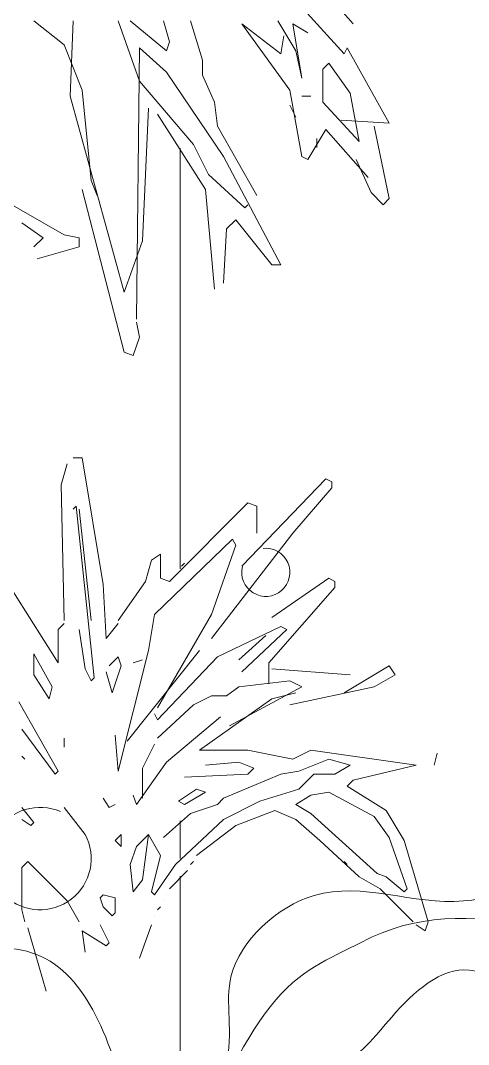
# Model space of a CAD drawing. Header units: metres. Extents: x -2 to 3328848, y -2 to 2725060.
# Drawn here: x 1663897.08 to 1663899.73, y 1363113.64 to 1363119.68 of the extents above; entities that cross this region are included whole.
import ezdxf

# ---------------------------------------------------------------- set-up
doc = ezdxf.new("R2010")
doc.units = ezdxf.units.M
doc.layers.get('0').update_dxf_attribs({"color": 253, "lineweight": 0})
doc.layers.add('8', color=253, linetype='Continuous', lineweight=0)
doc.layers.add('CYAN', color=253, linetype='Continuous', lineweight=0)

# ---------------------------------------------------------------- blocks, each defined once
blk = doc.blocks.new('A$C16C20323')
at = {"layer": '8'}
h = blk.add_hatch(dxfattribs=at)
h.set_pattern_fill('SWAMP', color=256, scale=10, angle=-25.01693, style=0)
h.set_pattern_definition([(205.017, (2187.62, -9811.43), (-208.1075, 145.6265), [31.75, -222.25]), (115.0169, (2173.24, -9818.15), (22.063, 253.0396), [15.875, -424.066]), (115.0169, (2169.64, -9819.83), (22.063, 253.0396), [12.7, -427.241]), (115.0169, (2176.83, -9816.47), (22.063, 253.0396), [12.7, -427.241]), (145.017, (2166.04, -9821.5), (22.0625, 253.0396), [10.16, -243.84]), (85.017, (2180.43, -9814.8), (230.17, 107.413), [10.16, -243.84])])
edge = h.paths.add_edge_path()
edge.add_spline(control_points=[(3949.4, 685.54), (3946.28, 686.68), (3943.15, 687.85), (3940.03, 689.03)], knot_values=[186.426901, 186.426901, 186.426901, 186.426901, 196.025939, 196.025939, 196.025939, 196.025939], degree=3, periodic=0)
edge.add_spline(control_points=[(3940.03, 689.03), (3922.48, 695.67), (3894.29, 707.06), (3866.72, 715.61), (3856.23, 718.86)], knot_values=[196.025939, 196.025939, 196.025939, 196.025939, 249.99819, 283.171243, 283.171243, 283.171243, 283.171243], degree=3, periodic=0)
edge.add_line((3856.23, 718.86), (3947.28, 969.25))
edge.add_spline(control_points=[(3947.28, 969.25), (3957.41, 965), (3984.03, 953.85), (4012.95, 944.47), (4030.67, 938.28)], knot_values=[196.025939, 196.025939, 196.025939, 196.025939, 229.198992, 283.171243, 283.171243, 283.171243, 283.171243], degree=3, periodic=0)
edge.add_spline(control_points=[(4030.67, 938.28), (4033.82, 937.18), (4036.96, 936.07), (4040.09, 934.94)], knot_values=[186.426901, 186.426901, 186.426901, 186.426901, 196.025939, 196.025939, 196.025939, 196.025939], degree=3, periodic=0)
edge.add_spline(control_points=[(4040.09, 934.94), (4075.75, 922.08), (4114.33, 904.91), (4139.31, 873.55), (4142.09, 869.71)], knot_values=[62.590189, 62.590189, 62.590189, 62.590189, 171.893266, 186.426901, 186.426901, 186.426901, 186.426901], degree=3, periodic=0)
edge.add_spline(control_points=[(4142.09, 869.71), (4145.32, 865.26), (4148.34, 860.58), (4151.22, 855.76)], knot_values=[45.709957, 45.709957, 45.709957, 45.709957, 62.590189, 62.590189, 62.590189, 62.590189], degree=3, periodic=0)
edge.add_spline(control_points=[(4151.22, 855.76), (4159, 842.68), (4165.68, 828.46), (4172.36, 814.24)], knot_values=[0, 0, 0, 0, 45.709957, 45.709957, 45.709957, 45.709957], degree=3, periodic=0)
edge.add_line((4172.36, 814.24), (4128.31, 693.09))
edge.add_spline(control_points=[(4128.31, 693.09), (4104.25, 681.94), (4046.11, 655), (3984.99, 672.49), (3949.4, 685.54)], knot_values=[0, 0, 0, 0, 77.123824, 186.426901, 186.426901, 186.426901, 186.426901], degree=3, periodic=0)
h = blk.add_hatch(dxfattribs=at)
h.set_pattern_fill('SWAMP', color=256, scale=10, angle=45, style=0)
h.set_pattern_definition([(237.018, (-6698.01, 415.2), (115.3844, -226.279), [31.75, -222.25]), (327.018, (-6706.66, 401.87), (253.6557, -13.2133), [15.875, -424.066]), (327.018, (-6708.82, 398.54), (253.6557, -13.2133), [12.7, -427.241]), (327.018, (-6704.5, 405.2), (253.6557, -13.2133), [12.7, -427.241]), (297.018, (-6710.98, 395.21), (253.6557, -13.2137), [10.16, -243.84]), (357.018, (-6702.34, 408.53), (138.2713, 213.0654), [10.16, -243.84])])
edge = h.paths.add_edge_path()
edge.add_spline(control_points=[(3941.82, 705.42), (3942.52, 702.16), (3943.24, 698.91), (3943.98, 695.65)], knot_values=[186.426901, 186.426901, 186.426901, 186.426901, 196.025939, 196.025939, 196.025939, 196.025939], degree=3, periodic=0)
edge.add_spline(control_points=[(3943.98, 695.65), (3948.12, 677.36), (3955.49, 647.86), (3960.14, 619.37), (3961.91, 608.52)], knot_values=[196.025939, 196.025939, 196.025939, 196.025939, 249.99819, 283.171243, 283.171243, 283.171243, 283.171243], degree=3, periodic=0)
edge.add_line((3961.91, 608.52), (4222.5, 664))
edge.add_spline(control_points=[(4222.5, 664), (4219.7, 674.62), (4212.34, 702.54), (4207.06, 732.48), (4203.39, 750.88)], knot_values=[196.025939, 196.025939, 196.025939, 196.025939, 229.198992, 283.171243, 283.171243, 283.171243, 283.171243], degree=3, periodic=0)
edge.add_spline(control_points=[(4203.39, 750.88), (4202.73, 754.15), (4202.07, 757.42), (4201.38, 760.68)], knot_values=[186.426901, 186.426901, 186.426901, 186.426901, 196.025939, 196.025939, 196.025939, 196.025939], degree=3, periodic=0)
edge.add_spline(control_points=[(4201.38, 760.68), (4193.59, 797.77), (4181.93, 838.36), (4154.34, 867.44), (4150.92, 870.73)], knot_values=[62.590189, 62.590189, 62.590189, 62.590189, 171.893266, 186.426901, 186.426901, 186.426901, 186.426901], degree=3, periodic=0)
edge.add_spline(control_points=[(4150.92, 870.73), (4146.95, 874.54), (4142.74, 878.18), (4138.36, 881.7)], knot_values=[45.709957, 45.709957, 45.709957, 45.709957, 62.590189, 62.590189, 62.590189, 62.590189], degree=3, periodic=0)
edge.add_spline(control_points=[(4138.36, 881.7), (4126.49, 891.21), (4113.33, 899.8), (4100.18, 908.39)], knot_values=[0, 0, 0, 0, 45.709957, 45.709957, 45.709957, 45.709957], degree=3, periodic=0)
edge.add_line((4100.18, 908.39), (3974.08, 881.55))
edge.add_spline(control_points=[(3974.08, 881.55), (3959.71, 859.27), (3924.97, 805.42), (3933.83, 742.47), (3941.82, 705.42)], knot_values=[0, 0, 0, 0, 77.123824, 186.426901, 186.426901, 186.426901, 186.426901], degree=3, periodic=0)
for p, q in [((4310.2, 1569.03), (4212.06, 1460.38)), ((4206.81, 1477.9), (4241.86, 1518.21)), ((4233.09, 1472.64), (4241.86, 1477.9)), ((4241.86, 1477.9), (4236.6, 1446.36)), ((4240.1, 1462.13), (4250.62, 1479.65)), ((4271.65, 1477.9), (4243.61, 1439.35)), ((4248.87, 1460.38), (4271.65, 1477.9)), ((4301.44, 1479.65), (4294.43, 1456.87)), ((4313.71, 1467.38), (4317.21, 1479.65)), ((4336.49, 1479.65), (4315.46, 1462.13)), ((4343.5, 1479.65), (4331.23, 1444.6)), ((4369.79, 1479.65), (4371.54, 1435.84)), ((4392.57, 1479.65), (4375.04, 1465.63)), ((4247.11, 1470.89), (4248.87, 1460.38)), ((4315.46, 1462.13), (4313.71, 1467.38)), ((4375.04, 1465.63), (4364.53, 1439.35)), ((4210.31, 1463.88), (4185.78, 1420.07)), ((4212.06, 1460.38), (4210.31, 1463.88)), ((4236.6, 1446.36), (4240.1, 1462.13)), ((4331.23, 1463.88), (4315.46, 1449.86)), ((4332.98, 1306.16), (4331.23, 1463.88)), ((4208.56, 1437.59), (4220.83, 1455.12)), ((4220.83, 1455.12), (4224.33, 1451.61)), ((4294.43, 1456.87), (4294.43, 1448.11)), ((4224.33, 1451.61), (4224.33, 1432.34)), ((4315.46, 1449.86), (4282.16, 1400.79)), ((4294.43, 1448.11), (4287.42, 1432.34)), ((4331.23, 1444.6), (4299.69, 1407.8)), ((4203.3, 1409.55), (4208.56, 1437.59)), ((4236.6, 1435.84), (4231.34, 1435.84)), ((4243.61, 1439.35), (4236.6, 1400.79)), ((4371.54, 1435.84), (4339.99, 1321.93)), ((4364.53, 1439.35), (4359.27, 1386.77)), ((4224.33, 1432.34), (4203.3, 1409.55)), ((4243.61, 1430.58), (4240.1, 1423.57)), ((4287.42, 1432.34), (4285.67, 1418.32)), ((4320.72, 1425.33), (4292.68, 1381.51)), ((4329.48, 1351.72), (4325.97, 1428.83)), ((4185.78, 1420.07), (4213.82, 1421.82)), ((4185.78, 1376.26), (4194.54, 1418.32)), ((4285.67, 1418.32), (4262.89, 1378.01)), ((4222.58, 1416.56), (4198.04, 1388.52)), ((4233.09, 1399.04), (4222.58, 1416.56)), ((4227.84, 1411.31), (4227.84, 1406.05)), ((4299.69, 1407.8), (4290.92, 1390.28)), ((4236.6, 1400.79), (4233.09, 1399.04)), ((4282.16, 1400.79), (4248.87, 1337.7)), ((4205.05, 1399.04), (4196.29, 1379.76)), ((4290.92, 1390.28), (4269.9, 1371)), ((4359.27, 1386.77), (4355.77, 1378.01)), ((4189.28, 1372.75), (4185.78, 1376.26)), ((4196.29, 1379.76), (4189.28, 1372.75)), ((4292.68, 1381.51), (4287.42, 1323.68)), ((4364.53, 1381.51), (4339.99, 1286.88)), ((4411.84, 1376.26), (4375.04, 1355.23)), ((4269.9, 1371), (4268.14, 1372.75)), ((4254.12, 1337.7), (4275.15, 1363.99)), ((4275.15, 1363.99), (4280.41, 1358.73)), ((4280.41, 1358.73), (4282.16, 1327.19)), ((4399.58, 1362.24), (4387.31, 1353.48)), ((4375.04, 1355.23), (4366.28, 1353.48)), ((4366.28, 1353.48), (4366.28, 1348.22)), ((4387.31, 1353.48), (4392.57, 1348.22)), ((4339.99, 1321.93), (4329.48, 1351.72)), ((4366.28, 1348.22), (4390.81, 1341.21)), ((4248.87, 1337.7), (4254.12, 1337.7)), ((4331.23, 1295.64), (4332.98, 1304.41)), ((4334.74, 1285.13), (4331.23, 1295.64)), ((4339.99, 1286.88), (4334.74, 1285.13)), ((4364.53, 1225.55), (4352.26, 1151.94)), ((4369.79, 1225.55), (4364.53, 1225.55)), ((4376.8, 1209.77), (4373.29, 1222.04)), ((4219.07, 1211.53), (4222.58, 1213.28)), ((4219.07, 1208.02), (4219.07, 1211.53)), ((4222.58, 1213.28), (4271.65, 1162.46)), ((4375.04, 1130.91), (4376.8, 1209.77)), ((4241.86, 1181.73), (4219.07, 1208.02)), ((4268.14, 1199.26), (4262.89, 1197.51)), ((4262.89, 1197.51), (4262.89, 1181.73)), ((4313.71, 1153.7), (4268.14, 1199.26)), ((4368.03, 1197.51), (4357.52, 1097.62)), ((4369.79, 1195.75), (4368.03, 1197.51)), ((4366.28, 1195.75), (4359.27, 1130.91)), ((4289.17, 1120.4), (4241.86, 1181.73)), ((4275.15, 1174.72), (4276.91, 1178.23)), ((4289.17, 1134.42), (4275.15, 1174.72)), ((4276.91, 1178.23), (4322.47, 1134.42)), ((4324.22, 1165.96), (4318.96, 1169.47)), ((4318.96, 1169.47), (4318.96, 1155.45)), ((4306.7, 1162.46), (4304.94, 1164.21)), ((4304.94, 1164.21), (4304.94, 1164.21)), ((4327.73, 1153.7), (4324.22, 1165.96)), ((4220.83, 1155.45), (4217.32, 1153.7)), ((4254.12, 1132.67), (4220.83, 1155.45)), ((4318.96, 1155.45), (4313.71, 1153.7)), ((4411.84, 1158.95), (4378.55, 1106.38)), ((4217.32, 1153.7), (4217.32, 1150.19)), ((4217.32, 1150.19), (4255.88, 1106.38)), ((4343.5, 1130.91), (4327.73, 1153.7)), ((4352.26, 1151.94), (4350.51, 1120.4)), ((4320.72, 1080.09), (4289.17, 1134.42)), ((4322.47, 1134.42), (4325.97, 1113.39)), ((4245.36, 1125.66), (4248.87, 1127.41)), ((4271.65, 1101.12), (4245.36, 1125.66)), ((4248.87, 1127.41), (4285.67, 1109.88)), ((4350.51, 1120.4), (4343.5, 1129.16)), ((4362.78, 1102.87), (4366.28, 1125.66)), ((4378.55, 1125.66), (4375.04, 1129.16)), ((4378.55, 1106.38), (4378.55, 1125.66)), ((4257.63, 1122.15), (4273.4, 1108.13)), ((4285.67, 1109.88), (4320.72, 1073.08)), ((4296.18, 1113.39), (4338.24, 1060.82)), ((4325.97, 1113.39), (4343.5, 1043.29)), ((4329.48, 1108.13), (4334.74, 1106.38)), ((4343.5, 1109.88), (4341.75, 1104.63)), ((4348.76, 1104.63), (4343.5, 1109.88)), ((4382.05, 1092.36), (4392.57, 1111.64)), ((4392.57, 1111.64), (4392.57, 1099.37)), ((4185.78, 1104.63), (4182.27, 1099.37)), ((4212.06, 1088.85), (4185.78, 1104.63)), ((4254.12, 1102.87), (4208.56, 1099.37)), ((4255.88, 1106.38), (4255.88, 1094.11)), ((4341.75, 1104.63), (4347, 1088.85)), ((4359.27, 1095.86), (4362.78, 1102.87)), ((4182.27, 1099.37), (4194.54, 1092.36)), ((4236.6, 1092.36), (4243.61, 1095.86)), ((4243.61, 1095.86), (4273.4, 1092.36)), ((4347, 1088.85), (4350.51, 1101.12)), ((4357.52, 1097.62), (4359.27, 1095.86)), ((4392.57, 1099.37), (4383.8, 1085.35)), ((4194.54, 1092.36), (4243.61, 1081.84)), ((4278.66, 1069.58), (4236.6, 1092.36)), ((4273.4, 1092.36), (4280.41, 1087.1)), ((4383.8, 1085.35), (4382.05, 1092.36)), ((4240.1, 1088.85), (4254.12, 1085.35)), ((4254.12, 1085.35), (4296.18, 1055.56)), ((4280.41, 1087.1), (4289.17, 1087.1)), ((4289.17, 1087.1), (4299.69, 1081.84)), ((4299.69, 1081.84), (4320.72, 1062.57)), ((4401.33, 1083.6), (4378.55, 1043.29)), ((4283.91, 1074.83), (4315.46, 1048.55)), ((4320.72, 1073.08), (4322.47, 1076.59)), ((4380.3, 1041.54), (4399.58, 1067.82)), ((4343.5, 1043.29), (4345.25, 1064.32)), ((4375.04, 1057.31), (4375.04, 1062.57)), ((4375.04, 1062.57), (4375.04, 1057.31)), ((4231.34, 1055.56), (4170.01, 1046.8)), ((4241.86, 1050.3), (4231.34, 1055.56)), ((4268.14, 1055.56), (4241.86, 1050.3)), ((4296.18, 1055.56), (4268.14, 1055.56)), ((4329.48, 1045.04), (4322.47, 1059.06)), ((4157.74, 1053.81), (4159.49, 1046.8)), ((4208.56, 1046.8), (4220.83, 1050.3)), ((4220.83, 1050.3), (4238.35, 1043.29)), ((4264.64, 1045.04), (4273.4, 1048.55)), ((4273.4, 1048.55), (4292.68, 1046.8)), ((4315.46, 1048.55), (4332.98, 1024.01)), ((4399.58, 1052.05), (4397.82, 1050.3)), ((4397.82, 1050.3), (4397.82, 1050.3)), ((4170.01, 1046.8), (4206.81, 1038.03)), ((4217.32, 1041.54), (4208.56, 1046.8)), ((4238.35, 1043.29), (4248.87, 1041.54)), ((4268.14, 1041.54), (4264.64, 1045.04)), ((4329.48, 1027.52), (4329.48, 1045.04)), ((4378.55, 1043.29), (4380.3, 1041.54)), ((4206.81, 1038.03), (4210.31, 1034.53)), ((4229.59, 1041.54), (4217.32, 1041.54)), ((4238.35, 1032.78), (4229.59, 1041.54)), ((4248.87, 1041.54), (4282.16, 1027.52)), ((4304.94, 1039.79), (4268.14, 1041.54)), ((4210.31, 1034.53), (4187.53, 1020.51)), ((4194.54, 1017), (4220.83, 1031.02)), ((4220.83, 1031.02), (4231.34, 1029.27)), ((4261.13, 1025.77), (4238.35, 1032.78)), ((4292.68, 1031.02), (4297.93, 1032.78)), ((4304.94, 1024.01), (4292.68, 1031.02)), ((4297.93, 1032.78), (4308.45, 1025.77)), ((4231.34, 1029.27), (4240.1, 1024.01)), ((4282.16, 1015.25), (4261.13, 1025.77)), ((4282.16, 1027.52), (4285.67, 1024.01)), ((4308.45, 1025.77), (4304.94, 1024.01)), ((4332.98, 1024.01), (4334.74, 1029.27)), ((4348.76, 1022.26), (4352.26, 1027.52)), ((4187.53, 1020.51), (4177.02, 1002.98)), ((4231.34, 1018.76), (4192.79, 983.71)), ((4240.1, 1024.01), (4231.34, 1018.76)), ((4252.37, 1020.51), (4240.1, 1015.25)), ((4275.15, 1011.75), (4252.37, 1020.51)), ((4285.67, 1024.01), (4301.44, 1018.76)), ((4301.44, 1018.76), (4317.21, 1004.74)), ((4345.25, 1024.01), (4348.76, 1022.26)), ((4362.78, 1006.49), (4375.04, 1022.26)), ((4399.58, 1022.26), (4392.57, 1013.5)), ((4185.78, 1004.74), (4194.54, 1017)), ((4240.1, 1015.25), (4226.08, 1002.98)), ((4310.2, 988.96), (4282.16, 1015.25)), ((4392.57, 1013.5), (4394.32, 1011.75)), ((4394.32, 1011.75), (4399.58, 1015.25)), ((4297.93, 994.22), (4275.15, 1011.75)), ((4325.97, 1006.49), (4318.96, 994.22)), ((4332.98, 999.48), (4325.97, 1006.49)), ((4325.97, 1006.49), (4329.48, 980.2)), ((4341.75, 999.48), (4341.75, 1006.49)), ((4341.75, 1006.49), (4345.25, 1002.98)), ((4177.02, 1002.98), (4163, 955.67)), ((4175.26, 974.94), (4185.78, 1004.74)), ((4226.08, 1002.98), (4203.3, 981.95)), ((4345.25, 1002.98), (4341.75, 999.48)), ((4336.49, 988.96), (4332.98, 999.48)), ((4212.06, 990.72), (4210.31, 988.96)), ((4210.31, 988.96), (4212.06, 990.72)), ((4301.44, 988.96), (4299.69, 990.72)), ((4322.47, 971.44), (4310.2, 988.96)), ((4318.96, 994.22), (4324.22, 973.19)), ((4334.74, 973.19), (4336.49, 988.96)), ((4396.07, 990.72), (4373.29, 967.93)), ((4399.58, 987.21), (4396.07, 990.72)), ((4192.79, 983.71), (4187.53, 981.95)), ((4313.71, 974.94), (4303.19, 985.46)), ((4399.58, 987.21), (4399.58, 962.68)), ((4187.53, 981.95), (4177.02, 973.19)), ((4203.3, 981.95), (4191.03, 974.94)), ((4329.48, 980.2), (4334.74, 973.19)), ((4191.03, 974.94), (4171.76, 955.67)), ((4177.02, 973.19), (4175.26, 974.94)), ((4315.46, 971.44), (4315.46, 971.44)), ((4324.22, 973.19), (4322.47, 971.44)), ((4345.25, 969.69), (4352.26, 971.44)), ((4352.26, 971.44), (4354.01, 969.69)), ((4317.21, 967.93), (4317.21, 967.93)), ((4345.25, 960.92), (4345.25, 969.69)), ((4354.01, 969.69), (4352.26, 964.43)), ((4373.29, 967.93), (4366.28, 955.67)), ((4320.72, 962.68), (4318.96, 964.43)), ((4322.47, 959.17), (4322.47, 959.17)), ((4347, 959.17), (4345.25, 960.92)), ((4352.26, 964.43), (4347, 959.17)), ((4399.58, 962.68), (4397.82, 955.67)), ((4163, 955.67), (4164.75, 950.41)), ((4164.75, 950.41), (4170.01, 953.92)), ((4324.22, 953.92), (4331.23, 934.64)), ((4348.76, 943.4), (4354.01, 953.92)), ((4364.53, 950.41), (4350.51, 941.65)), ((4362.78, 938.14), (4364.53, 950.41)), ((4396.07, 952.16), (4385.56, 915.36)), ((4350.51, 941.65), (4348.76, 943.4))]:
    blk.add_line(p, q, dxfattribs=at)
for centre, radius, start, end in [((4257.63, 1158.95), 14.02, 83.65981, 14.03624), ((4389.06, 992.47), 29.79, 151.92751, 113.62938)]:
    blk.add_arc(centre, radius, start, end, dxfattribs=at)
blk.add_open_spline([(3985.38, 879.79), (3991.14, 886.32), (4044.02, 940.95), (4139.76, 976.5), (4222.03, 933.2), (4255.45, 921.14), (4299.2, 826.01), (4273.22, 884.66), (4289.36, 929.01), (4223.58, 990.3), (4159.62, 959.22), (4102.92, 977.61), (4071.98, 951.42), (4039.29, 926.1), (4006.88, 909.63), (3984.78, 893.76), (3978.08, 888.2)], degree=3, knots=[63.260012, 63.260012, 63.260012, 63.260012, 89.174519, 286.804166, 297.603409, 364.227136, 425.451555, 449.346283, 502.472298, 569.600601, 656.63166, 693.814338, 734.946826, 767.132163, 819.857284, 844.85946, 844.85946, 844.85946, 844.85946], dxfattribs=at)
blk.add_spline([(4019.19, 911.9), (4066.73, 922.81), (4108.61, 917.99), (4139.21, 927.64), (4184.3, 900.32), (4214.91, 873), (4261.61, 871.39), (4288.99, 855.32)], degree=3, dxfattribs=at)
at = {"layer": 'CYAN'}
blk.add_spline([(4701.53, 5.7), (4596.87, 366.56), (4669.05, 835.7), (4683.48, 886.22), (4607.7, 918.7), (4506.66, 936.74), (4441.7, 940.35), (4391.18, 936.74), (4337.05, 846.52), (4290.13, 640.83), (4279.31, 601.13)], degree=3, dxfattribs=at)

msp = doc.modelspace()

# ---------------------------------------------------------------- linework, layer by layer
for p, q in [((1663898.0265, 1363118.9281), (1663898.0265, 1363116.4458)), ((1663898.0265, 1363114.9598), (1663898.0265, 1363114.738)), ((1663898.0265, 1363114.6331), (1663898.0265, 1363111.9606))]:
    msp.add_line(p, q)

# ---------------------------------------------------------------- block references
at = {"xscale": -0.010140944072121, "yscale": 0.010140944072121, "zscale": 0.010140944072121}
msp.add_blockref('A$C16C20323', (1663941.7087, 1363104.6729), dxfattribs=at)
msp.add_blockref('A$C16C20323', (1663941.7087, 1363104.6729), dxfattribs=at)

doc.saveas('drawing.dxf')
